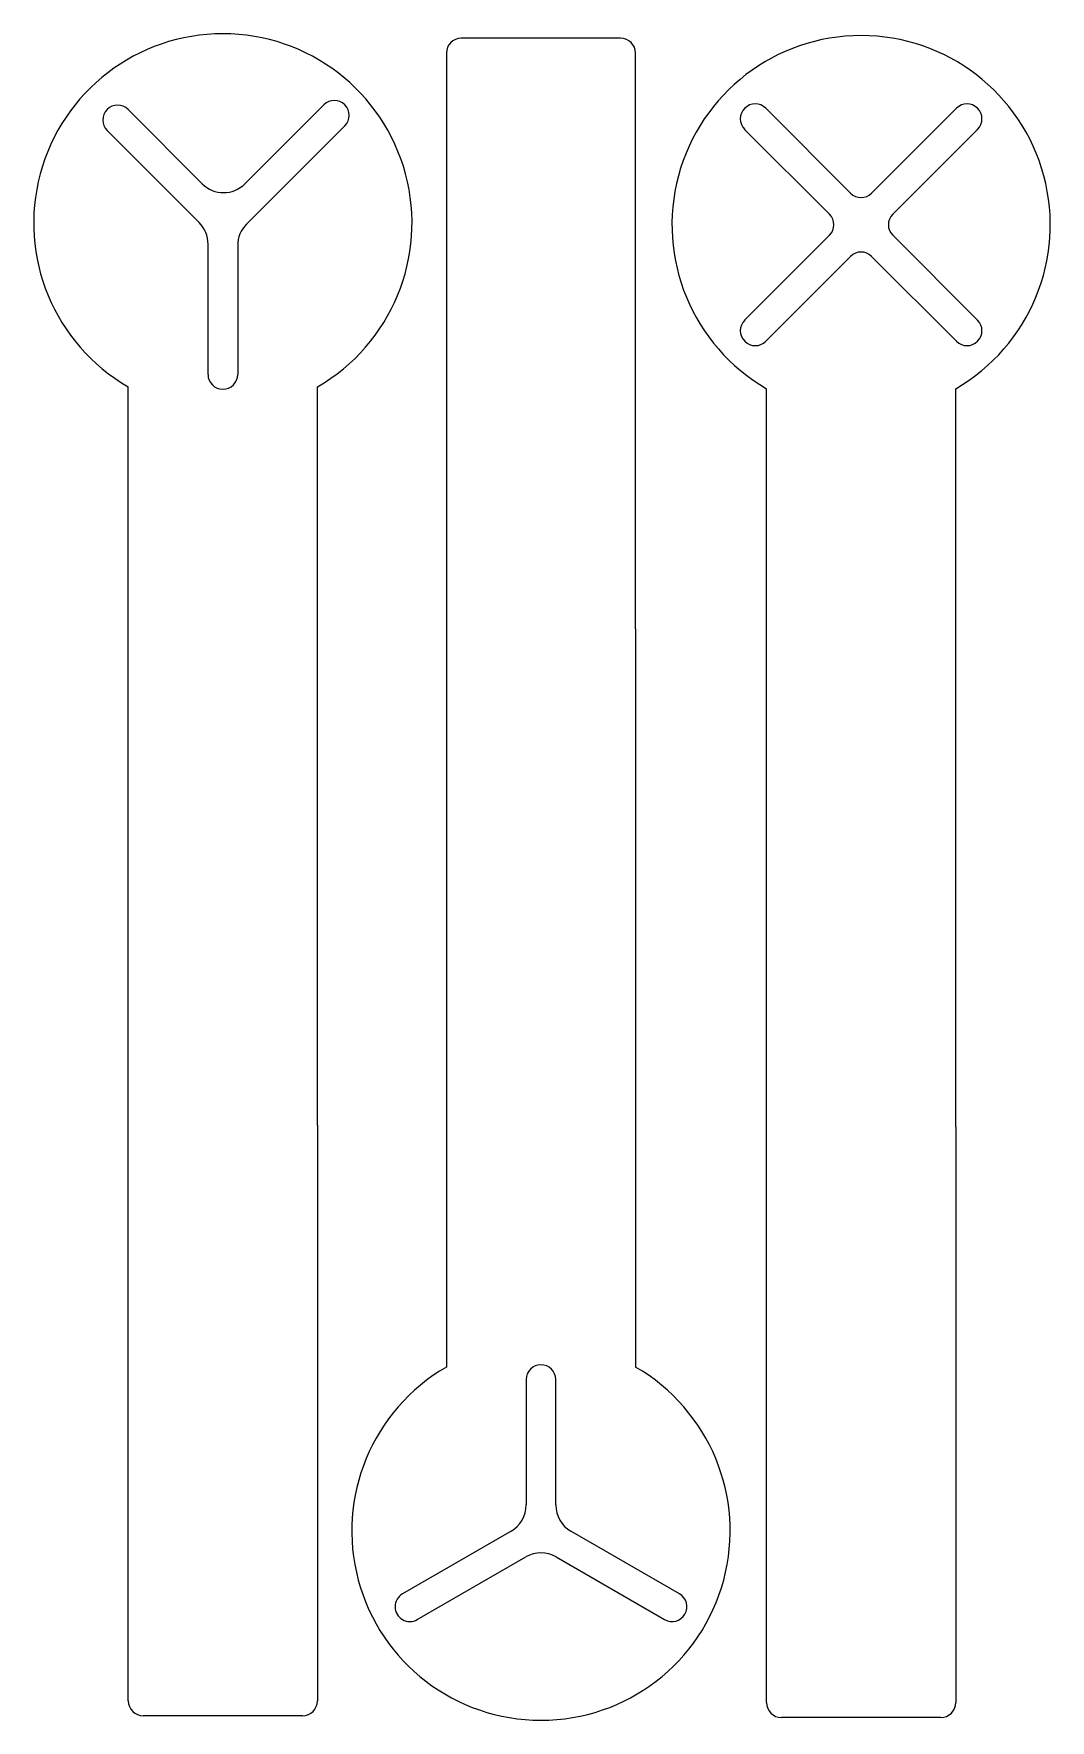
# Model space of a CAD drawing. Header units: inches. Extents: x 5.61 to 8.97, y 5.39 to 10.96.
import ezdxf

# ---------------------------------------------------------------- set-up
doc = ezdxf.new("R2010")
doc.units = ezdxf.units.IN
doc.header["$LTSCALE"] = 0.5
doc.header["$MEASUREMENT"] = 0
doc.layers.add('SLD-0', color=179, linetype='Continuous')

msp = doc.modelspace()

# ---------------------------------------------------------------- linework, layer by layer
at = {"layer": 'SLD-0', "color": 179, "linetype": 'Continuous', "lineweight": 15}
for p, q in [((7.554, 10.9471), (7.0275, 10.9471)), ((6.9783, 10.8979), (6.9783, 8.9963)), ((7.6033, 8.9963), (7.6033, 10.8979)), ((5.9265, 10.7115), (6.1714, 10.4666)), ((6.3128, 10.4666), (6.5733, 10.7271)), ((8.0334, 10.7158), (8.3138, 10.4354)), ((8.3834, 10.4354), (8.6638, 10.7158)), ((6.1615, 10.338), (5.8572, 10.6422)), ((6.6426, 10.6578), (6.318, 10.3332)), ((8.2442, 10.3658), (7.9638, 10.6462)), ((8.7334, 10.6462), (8.453, 10.3658)), ((6.1907, 9.837), (6.1907, 10.2673)), ((6.2887, 10.2625), (6.2887, 9.837)), ((7.9638, 10.0158), (8.2442, 10.2962)), ((8.453, 10.2962), (8.7334, 10.0158)), ((8.3138, 10.2266), (8.0334, 9.9462)), ((8.6638, 9.9462), (8.3834, 10.2266)), ((5.9272, 5.4562), (5.9272, 7.3577)), ((6.5522, 7.3577), (6.5522, 5.4562)), ((8.0361, 5.4503), (8.0361, 7.3518)), ((8.6611, 7.3518), (8.6611, 5.4503)), ((7.2418, 6.5171), (7.2418, 6.1031)), ((7.3398, 6.1031), (7.3398, 6.5171)), ((7.1918, 6.0165), (6.8332, 5.8095)), ((7.7483, 5.8095), (7.3898, 6.0165)), ((6.8822, 5.7247), (7.2408, 5.9316)), ((7.3408, 5.9316), (7.6993, 5.7247)), ((6.503, 5.407), (5.9765, 5.407)), ((8.6119, 5.401), (8.0853, 5.401))]:
    msp.add_line(p, q, dxfattribs=at)
at = {"layer": 'SLD-0'}
for p, q in [((5.9272, 7.3577), (5.9272, 9.7957)), ((6.5522, 7.3577), (6.5522, 9.7957)), ((8.0361, 7.3518), (8.0361, 9.7898)), ((8.6611, 7.3518), (8.6611, 9.7898)), ((6.9783, 8.9963), (6.9783, 6.5584)), ((7.6033, 8.9963), (7.6033, 6.5584))]:
    msp.add_line(p, q, dxfattribs=at)
at = {"layer": 'SLD-0', "color": 179, "linetype": 'Continuous', "lineweight": 15}
for centre, radius, start, end in [((6.2397, 10.337), 0.625, 300, 240), ((7.0275, 10.8979), 0.0492, 90, 180), ((7.554, 10.8979), 0.0492, 360, 90), ((8.3486, 10.331), 0.625, 300, 240), ((5.8918, 10.6769), 0.049, 45, 225), ((6.6079, 10.6924), 0.049, 315, 135), ((7.9986, 10.681), 0.0492, 45, 225), ((8.6986, 10.681), 0.0492, 315, 135), ((6.2421, 10.5373), 0.1, 225, 315), ((8.3486, 10.4702), 0.0492, 225, 315), ((8.2094, 10.331), 0.0492, 315, 45), ((8.4878, 10.331), 0.0492, 135, 225), ((6.0907, 10.2673), 0.1, 0, 45), ((6.3887, 10.2625), 0.1, 135, 180), ((8.3486, 10.1918), 0.0492, 45, 135), ((7.9986, 9.981), 0.0492, 135, 315), ((8.6986, 9.981), 0.0492, 225, 45), ((6.2397, 9.837), 0.049, 180, 0), ((7.2908, 6.0171), 0.625, 120, 60), ((7.2908, 6.5171), 0.049, 0, 180), ((7.1418, 6.1031), 0.1, 300, 0), ((7.4398, 6.1031), 0.1, 180, 240), ((7.2908, 5.845), 0.1, 60, 120), ((6.8577, 5.7671), 0.049, 120, 300), ((7.7238, 5.7671), 0.049, 240, 60), ((5.9765, 5.4562), 0.0492, 180, 270), ((6.503, 5.4562), 0.0492, 270, 0), ((8.0853, 5.4503), 0.0492, 180, 270), ((8.6119, 5.4503), 0.0492, 270, 0)]:
    msp.add_arc(centre, radius, start, end, dxfattribs=at)

doc.saveas('drawing.dxf')
